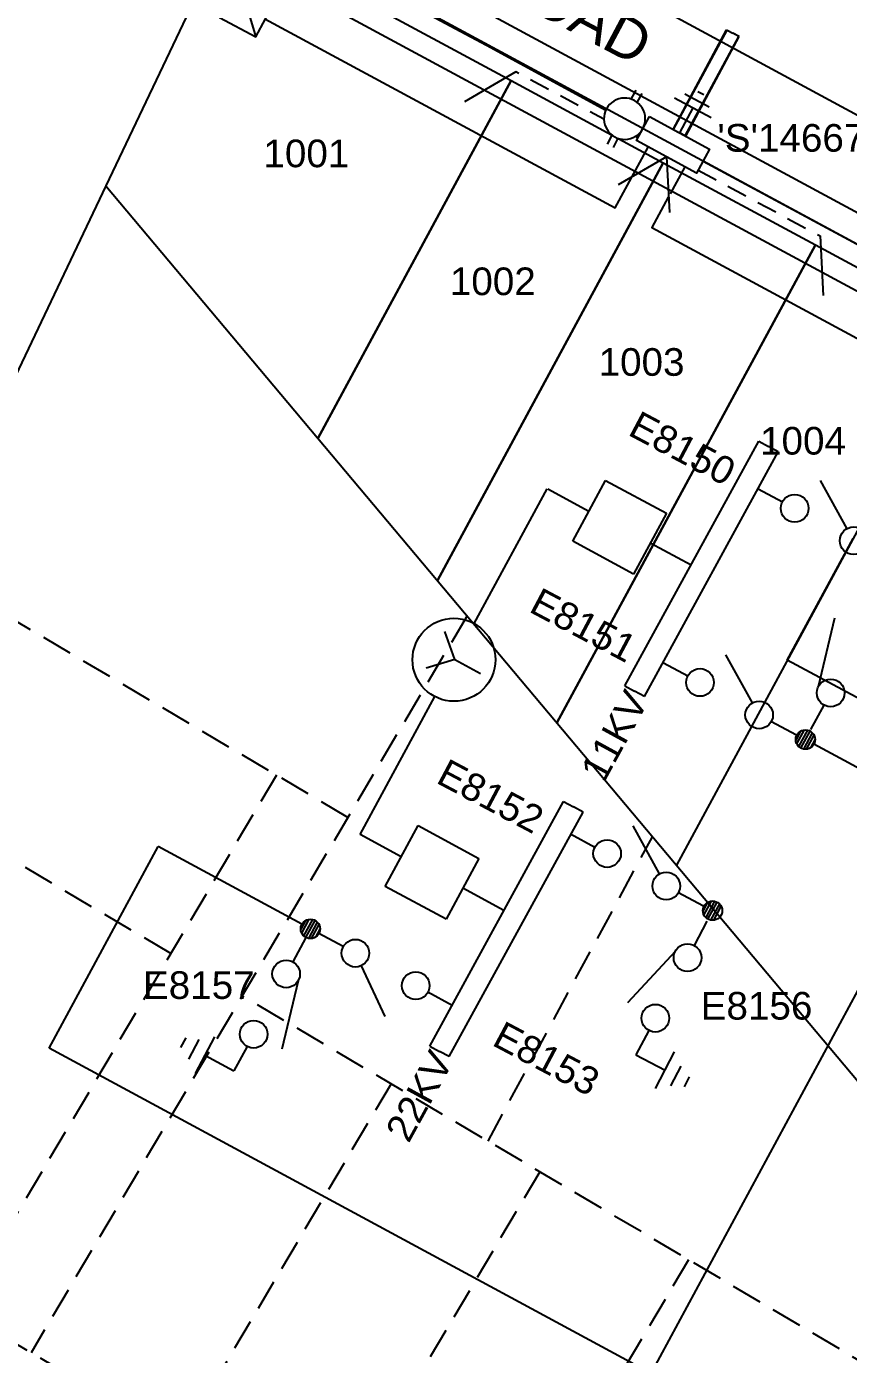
# Model space of a CAD drawing. Header units: metres. Extents: x 303507 to 304452, y 6274483 to 6275961.
# Drawn here: x 303586.5 to 303645.9, y 6275108 to 6275204.1 of the extents above; entities that cross this region are included whole.
import ezdxf
from ezdxf.enums import TextEntityAlignment as Align

# ---------------------------------------------------------------- set-up
doc = ezdxf.new("R2010")
doc.units = ezdxf.units.M
doc.header["$LTSCALE"] = 0.7
for name, pattern in [('Cable Exist UG', [8.2, 4, -1.2, 1.8, -1.2]), ('Dash', [5, 3, -2]), ('DASHED', [19.05, 12.7, -6.35])]:
    doc.linetypes.add(name, pattern=pattern)
doc.layers.get('0').update_dxf_attribs({"color": 6})
for name, color, linetype in [('_User Miscellaneous10', 8, 'Continuous'), ('_User Miscellaneous11', 7, 'Continuous'), ('_User Miscellaneous4', 7, 'Continuous'), ('_User Miscellaneous7', 150, 'Continuous'), ('_User Miscellaneous8', 7, 'Continuous'), ('_User Miscellaneous9', 8, 'Continuous'), ('Cadastre Developer_SP_NEW', 4, 'Continuous'), ('Cadastre Roads_SP_NEW', 8, 'Continuous'), ('Duct_SP_NEW', 2, 'Continuous'), ('Equip_HV_NEW', 2, 'Continuous'), ('Equip_LV_NEW', 5, 'Continuous'), ('Mains_HV_NEW_U72', 2, 'Continuous'), ('Mains_LV_NEW_R6', 2, 'Continuous'), ('Mains_LV_NEW_T84', 2, 'Continuous'), ('Services_SP_NEW_UG', 2, 'Continuous'), ('Sub_HV_NEW', 2, 'Continuous'), ('SupportsUG_SP_LV_NEW', 2, 'Continuous'), ('SupportsUG_SP_LV_SL_NEW', 2, 'Continuous'), ('Trench_SP_NEW', 2, 'Continuous')]:
    doc.layers.add(name, color=color, linetype=linetype)
doc.layers.add('_User Miscellaneous5', color=7, linetype='Continuous', lineweight=35)
doc.styles.add('ARIAL', font='arial.ttf', dxfattribs={"height": 2})
doc.styles.add('ARIAL 3.0', font='arial.ttf', dxfattribs={"height": 3})
doc.styles.add('POLE_LABEL', font='arial.ttf')
doc.styles.get("Standard").update_dxf_attribs({"font": 'arial.ttf'})
doc.styles.add('style1', font='iso3098b.shx')
doc.linetypes.add('Cable New UG', pattern='A,8,-1,["x",style1,S=3.5,R=0,X=0.35,Y=-1],-3.5', length=12.5)
doc.linetypes.add('Cable Z', pattern='A,8,-1,["Z",Standard,S=2.5,R=0,X=0.35,Y=-1.25],-3.5', length=12.5)
doc.linetypes.add('IE Trench HV', pattern='A,8,-2,["/",style1,S=2.5,R=0,X=0.1,Y=-1],-4.5', length=14.5)

# ---------------------------------------------------------------- blocks, each defined once
blk = doc.blocks.new('*U107')
at = {"layer": '_User Miscellaneous7', "lineweight": -3}
for points in [[(0, -3.03), (0, -1.58)], [(-1.485, -3.03), (1.5, -6.015)]]:
    blk.add_lwpolyline(points, dxfattribs=at)
blk.add_lwpolyline([(-1.485, -6), (1.485, -6), (1.485, -3.03), (-1.485, -3.03)], close=True, dxfattribs=at)
blk.add_circle((0, -1.08), 0.5, dxfattribs=at)
at = {"layer": '_User Miscellaneous8', "color": 2, "lineweight": -3}
blk.add_lwpolyline([(-1.485, 0), (1.485, 0), (1.485, 2.97), (-1.485, 2.97)], close=True, dxfattribs=at)
blk.add_lwpolyline([(-1.485, 2.97), (1.5, -0.015)], dxfattribs=at)
at = {"style": 'POLE_LABEL', "flags": 9}
blk.add_attdef('STRUCTURE_PLANT_NUMBER', text='', height=0.2, dxfattribs=at).set_placement((1.641, 1.727), align=Align.MIDDLE_LEFT)
for tag, flags, p in [('STREET_CODE', 9, (1.641, 1.485)), ('OWNED_BY', 9, (1.641, 1.085)), ('OPERATED_BY', 9, (1.641, 0.885)), ('COLUMN_TYPE', 9, (1.641, 1.285)), ('STATE', 9, (1.641, 0.485)), ('USAGE', 9, (1.641, 0.285)), ('MAINTAINED_BY', 9, (1.641, 0.685)), ('LEGEND', 9, (1.641, 0.085)), ('SUBURB', 9, (1.641, -0.315)), ('STREETNAME', 9, (1.641, -0.515)), ('PARENT', 9, (1.641, -0.115)), ('LOCATION', 9, (1.641, -0.715)), ('NOTES', 9, (1.641, -0.915)), ('Z', 1, (1.641, -1.315)), ('LABEL_ALIGNMENT', 9, (1.641, -1.115))]:
    blk.add_attdef(tag, text='', height=0.2, dxfattribs=dict(flags=flags)).set_placement(p, align=Align.MIDDLE_LEFT)
at = {"layer": '_User Miscellaneous5', "style": 'ARIAL', "flags": 8}
blk.add_attdef('ASSET_NUM', text='', height=2, dxfattribs=at).set_placement((2, 3.485), align=Align.MIDDLE_LEFT)
blk = doc.blocks.new('*U86')
at = {"lineweight": -3}
blk.add_lwpolyline([(-2.475, 2.49), (2.475, 2.49), (2.475, 0.51), (-2.475, 0.51)], close=True, dxfattribs=at)
for tag, flags, p in [('STREET_CODE', 9, (1.5, 3.5)), ('OWNED_BY', 9, (1.5, 3.3)), ('OPERATED_BY', 9, (1.5, 3.1)), ('MAINTAINED_BY', 9, (1.5, 2.9)), ('STATE', 9, (1.5, 2.7)), ('SUPPORT_TYPE', 9, (1.5, 2.5)), ('USAGE', 9, (1.5, 2.3)), ('LEGEND', 9, (1.5, 2.1)), ('PARENT', 9, (1.5, 1.9)), ('Z', 1, (1.5, 0.9)), ('SUBURB', 9, (1.5, 1.7)), ('STREETNAME', 9, (1.5, 1.5)), ('LOCATION', 9, (1.5, 1.3)), ('NOTES', 9, (1.5, 1.1))]:
    blk.add_attdef(tag, text='', height=0.2, dxfattribs=dict(flags=flags)).set_placement(p, align=Align.MIDDLE_LEFT)
at = {"layer": '_User Miscellaneous4', "style": 'ARIAL', "flags": 8}
blk.add_attdef('ASSET_NUM', text='', height=2, dxfattribs=at).set_placement((2, 5.5), align=Align.MIDDLE_LEFT)
blk = doc.blocks.new('A$C1B2C29DD')
at = {"layer": 'Services_SP_NEW_UG', "color": 2, "flags": 128}
for points in [[(0, 0), (-2.1, 3.444)], [(0, 0), (2.1, 3.444)]]:
    blk.add_lwpolyline(points, dxfattribs=at)
blk = doc.blocks.new('*U123')
at = {"layer": 'Services_SP_NEW_UG', "color": 2, "flags": 128}
blk.add_lwpolyline([(12.498, -0.75), (14.744, 2.934)], dxfattribs=at)
at = {"layer": 'Services_SP_NEW_UG', "color": 2, "linetype": 'Dash', "ltscale": 0.7, "flags": 128}
blk.add_lwpolyline([(2.473, -0.75), (12.498, -0.75)], dxfattribs=at)
blk = doc.blocks.new('*U68')
at = {"layer": 'Services_SP_NEW_UG', "color": 2, "flags": 128}
blk.add_lwpolyline([(-12.498, -0.75), (-14.744, 2.934)], dxfattribs=at)
at = {"layer": 'Services_SP_NEW_UG', "color": 2, "linetype": 'Dash', "ltscale": 0.7, "flags": 128}
blk.add_lwpolyline([(-2.473, -0.75), (-12.498, -0.75)], dxfattribs=at)
blk = doc.blocks.new('Earth')
for p, q in [((0, -2.044), (0, 0)), ((-1.5, -2.044), (1.5, -2.044)), ((-1, -2.644), (1, -2.644)), ((-0.25, -3.244), (0.25, -3.244))]:
    blk.add_line(p, q)
blk = doc.blocks.new('*U173')
blk.add_wipeout([(-1.168, -0.568), (-1.275, -0.722), (-1.363, -0.888), (-1.429, -1.064), (-1.472, -1.246), (-1.492, -1.433), (-1.489, -1.62), (-1.462, -1.806), (-1.412, -1.987), (-1.34, -2.16), (-1.247, -2.323), (-1.134, -2.473), (-1.003, -2.607), (-0.857, -2.724), (-0.696, -2.822), (-0.525, -2.899), (-0.346, -2.953), (-0.161, -2.985), (0.026, -2.994), (0.213, -2.979), (0.397, -2.94), (0.574, -2.879), (0.743, -2.796), (0.899, -2.693), (1.042, -2.571), (1.168, -2.432), (1.275, -2.278), (1.363, -2.112), (1.429, -1.936), (1.472, -1.754), (1.492, -1.567), (1.489, -1.38), (1.462, -1.194), (1.412, -1.013), (1.34, -0.84), (1.247, -0.677), (1.134, -0.527), (1.003, -0.393), (0.857, -0.276), (0.696, -0.178), (0.525, -0.101), (0.346, -0.047), (0.161, -0.015), (-0.026, -0.006), (-0.213, -0.021), (-0.397, -0.06), (-0.574, -0.121), (-0.743, -0.204), (-0.899, -0.307), (-1.042, -0.429)])
for p, q in [((-1.473, -1.251), (-2.22, -1.251)), ((-1.473, -1.749), (-2.22, -1.749)), ((1.473, -1.251), (2.22, -1.251)), ((1.473, -1.749), (2.22, -1.749))]:
    blk.add_line(p, q)
blk.add_lwpolyline([(1.494, -1.5, 1), (-1.494, -1.5, 1)], format="xyb", close=True)
for tag, p, flags in [('Z', (0, 0), 1), ('ORIENTATION', (0, 0), 9), ('USAGE', (0, -0.2), 9), ('NOTES', (0, -0.4), 9)]:
    blk.add_attdef(tag, p, '', height=0.2, dxfattribs=dict(flags=flags))
blk = doc.blocks.new('*U239')
at = {"layer": 'Sub_HV_NEW'}
for p, q in [((-1.6, 0), (-1.6, 20.169)), ((-1.6, 20.169), (-0.8, 20.169)), ((0, 20.169), (-0.8, 20.169)), ((0, 0), (0, 20.169)), ((-1.6, 0), (-0.8, 0)), ((0, 0), (-0.8, 0))]:
    blk.add_line(p, q, dxfattribs=at)
at = {"layer": 'Sub_HV_NEW', "style": 'ARIAL'}
blk.add_attdef('SWGTYPE', (0.192, 15.735), '', height=2, rotation=89.98256, dxfattribs=at)
blk.add_attdef('SUBTYPE', text='', height=2, rotation=89.98256, dxfattribs=at).set_placement((0.464, -0.121), align=Align.RIGHT)

msp = doc.modelspace()

# ---------------------------------------------------------------- linework, layer by layer
at = {"layer": '_User Miscellaneous10', "linetype": 'DASHED', "ltscale": 0.25}
for p, q in [((303609.716, 6275146.898), (303578.212, 6275165.534)), ((303618.337, 6275161.472), (303586.804, 6275108.167)), ((303596.914, 6275137.043), (303571.545, 6275152.05)), ((303604.551, 6275149.953), (303581.64, 6275111.222)), ((303619.854, 6275123.473), (303631.743, 6275145.5)), ((303648.135, 6275106.742), (303602.078, 6275133.988)), ((303612.837, 6275127.623), (303597.563, 6275101.803)), ((303629.572, 6275082.868), (303558.213, 6275125.081)), ((303623.595, 6275121.259), (303608.321, 6275095.439)), ((303634.354, 6275114.895), (303619.08, 6275089.074))]:
    msp.add_line(p, q, dxfattribs=at)
at = {"layer": '_User Miscellaneous11'}
for p, q in [((303633.278, 6275196.662), (303637.139, 6275203.864)), ((303637.139, 6275203.864), (303637.562, 6275203.637)), ((303634.124, 6275196.208), (303637.985, 6275203.41)), ((303637.985, 6275203.41), (303637.562, 6275203.637)), ((303633.278, 6275196.662), (303633.701, 6275196.435)), ((303634.124, 6275196.208), (303633.701, 6275196.435))]:
    msp.add_line(p, q, dxfattribs=at)
at = {"layer": '_User Miscellaneous9', "flags": 128}
msp.add_lwpolyline([(303571.198, 6275215.025), (303571.616, 6275217.154, -0.505637), (303585.454, 6275223.684), (303679.065, 6275173.104, -0.414214), (303682.098, 6275162.941), (303671.622, 6275143.552)], format="xyb", dxfattribs=at)
at = {"layer": 'Cadastre Developer_SP_NEW'}
for p, q in [((303621.534, 6275200.211), (303607.547, 6275174.324)), ((303607.547, 6275174.324), (303621.534, 6275200.211)), ((303632.532, 6275194.269), (303616.192, 6275164.028)), ((303616.192, 6275164.028), (303632.532, 6275194.269)), ((303643.529, 6275188.327), (303624.836, 6275153.731)), ((303624.836, 6275153.731), (303643.529, 6275188.327)), ((303654.526, 6275182.385), (303633.481, 6275143.434)), ((303641.501, 6275158.279), (303646.255, 6275167.076)), ((303667.895, 6275144.017), (303641.501, 6275158.279))]:
    msp.add_line(p, q, dxfattribs=at)
at = {"layer": 'Cadastre Roads_SP_NEW', "color": 4}
for p, q in [((303630.319, 6275272.739), (303592.206, 6275192.598)), ((303604.601, 6275209.36), (303621.534, 6275200.211)), ((303621.534, 6275200.211), (303632.532, 6275194.269)), ((303632.532, 6275194.269), (303643.529, 6275188.327)), ((303592.206, 6275192.598), (303559.008, 6275122.79)), ((303592.206, 6275192.598), (303847.518, 6274888.461)), ((303643.529, 6275188.327), (303654.526, 6275182.385))]:
    msp.add_line(p, q, dxfattribs=at)
at = {"layer": 'Cadastre Roads_SP_NEW', "linetype": 'Continuous', "ltscale": 0.35, "flags": 128}
msp.add_lwpolyline([(303581.963, 6275232.667), (303898.902, 6275061.263), (303911.489, 6275065.945)], dxfattribs=at)
at = {"layer": 'Duct_SP_NEW'}
for p, q in [((303633.243, 6275196.681), (303637.104, 6275203.883)), ((303637.104, 6275203.883), (303637.562, 6275203.637)), ((303634.159, 6275196.189), (303638.021, 6275203.391)), ((303638.021, 6275203.391), (303637.562, 6275203.637)), ((303633.243, 6275196.681), (303633.701, 6275196.435)), ((303634.159, 6275196.189), (303633.701, 6275196.435))]:
    msp.add_line(p, q, dxfattribs=at)
at = {"layer": 'Equip_HV_NEW', "linetype": 'Continuous'}
for p, q in [((303625.979, 6275166.886), (303628.355, 6275171.285)), ((303628.355, 6275171.285), (303632.754, 6275168.908)), ((303645.819, 6275167.79), (303643.901, 6275171.264)), ((303618.861, 6275160.921), (303624.124, 6275170.662)), ((303627.139, 6275169.034), (303624.172, 6275170.637)), ((303639.383, 6275170.68), (303641.146, 6275169.736)), ((303632.754, 6275168.908), (303630.377, 6275164.509)), ((303630.377, 6275164.509), (303625.979, 6275166.886)), ((303634.554, 6275165.144), (303631.587, 6275166.747)), ((303643.754, 6275156.381), (303644.934, 6275161.328)), ((303617.453, 6275158.324), (303616.735, 6275160.361)), ((303617.453, 6275158.324), (303615.391, 6275157.691)), ((303617.453, 6275158.324), (303619.311, 6275157.321)), ((303632.543, 6275158.078), (303634.306, 6275157.134)), ((303638.979, 6275155.188), (303637.061, 6275158.662)), ((303610.613, 6275145.656), (303616.009, 6275155.643)), ((303643.208, 6275153.265), (303644.158, 6275155.025)), ((303640.344, 6275153.841), (303642.107, 6275152.897)), ((303642.455, 6275153.133), (303642.112, 6275152.492)), ((303642.188, 6275152.211), (303642.731, 6275153.226)), ((303642.953, 6275153.216), (303642.319, 6275152.032)), ((303642.482, 6275151.912), (303643.143, 6275153.147)), ((303643.305, 6275153.026), (303642.672, 6275151.844)), ((303642.894, 6275151.835), (303643.435, 6275152.846)), ((303643.51, 6275152.561), (303643.172, 6275151.931)), ((303612.42, 6275141.905), (303614.797, 6275146.304)), ((303614.797, 6275146.304), (303619.196, 6275143.927)), ((303632.26, 6275142.81), (303630.342, 6275146.283)), ((303613.58, 6275144.053), (303610.613, 6275145.656)), ((303625.825, 6275145.699), (303627.588, 6275144.755)), ((303619.196, 6275143.927), (303616.819, 6275139.529)), ((303616.819, 6275139.529), (303612.42, 6275141.905)), ((303620.995, 6275140.163), (303618.028, 6275141.767)), ((303633.625, 6275141.462), (303635.388, 6275140.518)), ((303635.736, 6275140.755), (303635.393, 6275140.114)), ((303635.469, 6275139.832), (303636.013, 6275140.847)), ((303636.234, 6275140.837), (303635.6, 6275139.653)), ((303635.763, 6275139.534), (303636.424, 6275140.768)), ((303636.586, 6275140.647), (303635.953, 6275139.466)), ((303636.176, 6275139.457), (303636.717, 6275140.467)), ((303606.385, 6275138.52), (303606.93, 6275139.528)), ((303607.152, 6275139.519), (303606.515, 6275138.339)), ((303606.652, 6275139.434), (303606.312, 6275138.804)), ((303606.677, 6275138.218), (303607.342, 6275139.45)), ((303607.505, 6275139.329), (303606.866, 6275138.148)), ((303607.088, 6275138.137), (303607.635, 6275139.15)), ((303607.71, 6275138.868), (303607.365, 6275138.229)), ((303609.387, 6275137.55), (303607.627, 6275138.5)), ((303635.691, 6275139.397), (303634.753, 6275137.631)), ((303606.676, 6275138.214), (303605.728, 6275136.453)), ((303633.401, 6275137.216), (303629.936, 6275133.492)), ((303612.42, 6275132.499), (303610.692, 6275136.169)), ((303604.968, 6275130.158), (303606.139, 6275135.107)), ((303617.268, 6275133.296), (303615.508, 6275134.246)), ((303597.998, 6275130.952), (303597.623, 6275130.246)), ((303598.95, 6275130.824), (303598.198, 6275129.412)), ((303600.074, 6275131.018), (303598.662, 6275128.371)), ((303631.475, 6275131.481), (303630.538, 6275129.714)), ((303602.426, 6275130.331), (303601.478, 6275128.57)), ((303631.958, 6275127.276), (303633.352, 6275129.932)), ((303599.368, 6275129.695), (303601.478, 6275128.57)), ((303630.538, 6275129.714), (303632.655, 6275128.604)), ((303633.081, 6275127.477), (303633.824, 6275128.894)), ((303634.063, 6275127.414), (303634.435, 6275128.122))]:
    msp.add_line(p, q, dxfattribs=at)
for centre, radius in [((303642.028, 6275169.264), 1), ((303646.302, 6275166.915), 1), ((303617.391, 6275158.305), 3), ((303635.188, 6275156.662), 1), ((303644.634, 6275155.905), 1), ((303639.462, 6275154.313), 1), ((303642.811, 6275152.53), 0.7), ((303628.469, 6275144.283), 1), ((303632.744, 6275141.934), 1), ((303636.092, 6275140.152), 0.7), ((303607.011, 6275138.833), 0.7), ((303610.266, 6275137.074), 1), ((303634.284, 6275136.747), 1), ((303605.254, 6275135.573), 1), ((303614.628, 6275134.722), 1), ((303631.959, 6275132.371), 1), ((303602.9, 6275131.211), 1)]:
    msp.add_circle(centre, radius, dxfattribs=at)
at = {"layer": 'Mains_HV_NEW_U72', "color": 2, "linetype": 'Cable New UG', "flags": 128}
for points in [[(303653.344, 6275146.839), (303643.427, 6275152.198)], [(303588.108, 6275130.197), (303595.992, 6275144.787)], [(303606.395, 6275139.166), (303595.992, 6275144.787)], [(303631.642, 6275106.674), (303648.57, 6275138.004)], [(303631.642, 6275106.674), (303588.108, 6275130.197)]]:
    msp.add_lwpolyline(points, dxfattribs=at)
at = {"layer": 'Mains_LV_NEW_R6', "color": 2, "linetype": 'Cable Z', "flags": 128}
for points in [[(303603.714, 6275204.677), (303629.061, 6275190.996), (303631.44, 6275195.405)], [(303634.08, 6275193.98), (303633.026, 6275192.027)], [(303632.891, 6275191.776), (303631.701, 6275189.571), (303651.074, 6275179.115)]]:
    msp.add_lwpolyline(points, dxfattribs=at)
at = {"layer": 'Mains_LV_NEW_T84', "color": 2, "linetype": 'Cable New UG', "flags": 128}
msp.add_lwpolyline([(303675.399, 6275154.096), (303680.426, 6275163.411), (303678.045, 6275171.376), (303656.53, 6275182.97), (303635.409, 6275194.388)], dxfattribs=at)
at = {"layer": 'Trench_SP_NEW', "linetype": 'IE Trench HV', "flags": 128}
for points in [[(303606.543, 6275209.832), (303631.053, 6275196.739)], [(303635.409, 6275194.388), (303653.924, 6275184.395)]]:
    msp.add_lwpolyline(points, dxfattribs=at)

# ---------------------------------------------------------------- block references
at = {"layer": 'Equip_HV_NEW', "linetype": 'Continuous'}
ref = msp.add_blockref('*U239', (303631.161, 6275155.651), dxfattribs=dict(at, rotation=331.3137826834447))
ref.add_attrib('SUBTYPE', '11KV', dxfattribs={"layer": 'Sub_HV_NEW', "height": 2, "rotation": 61.29634, "style": 'ARIAL'}).set_placement((303631.51, 6275155.322), align=Align.RIGHT)
ref = msp.add_blockref('*U239', (303617.045, 6275129.587), dxfattribs=dict(at, rotation=331.3137826834447))
ref.add_attrib('SUBTYPE', '22KV', dxfattribs={"layer": 'Sub_HV_NEW', "height": 2, "rotation": 61.29634, "style": 'ARIAL'}).set_placement((303617.394, 6275129.258), align=Align.RIGHT)
at = {"layer": 'Equip_LV_NEW', "lineweight": 0, "rotation": 151.6426605049666}
msp.add_blockref('Earth', (303633.701, 6275196.435), dxfattribs=at)
at = {"layer": 'Services_SP_NEW_UG'}
for name, p, rotation in [('*U123', (303632.516, 6275194.245), 151.6426605194898), ('*U68', (303632.52, 6275194.243), 151.6426605287611)]:
    msp.add_blockref(name, p, dxfattribs=dict(at, rotation=rotation))
at = {"layer": 'Services_SP_NEW_UG', "color": 2, "rotation": 151.6426604994585}
msp.add_blockref('A$C1B2C29DD', (303632.76, 6275194.693), dxfattribs=at)
at = {"layer": 'SupportsUG_SP_LV_SL_NEW', "ltscale": 0.5}
ref = msp.add_blockref('*U107', (303604.601, 6275209.36), dxfattribs=dict(at, rotation=331.6426605062582))
ref.add_attrib('ASSET_NUM_001', '932906', (303607.901, 6275210.491), dxfattribs={"layer": '_User Miscellaneous5', "height": 2, "style": 'ARIAL'})

# ---------------------------------------------------------------- texts
at = {"layer": 'Cadastre Developer_SP_NEW', "style": 'ARIAL'}
for s, p in [('1001', (303606.717, 6275193.942)), ('1002', (303620.2, 6275184.687)), ('1003', (303630.959, 6275178.851)), ('1004', (303642.635, 6275173.15))]:
    msp.add_text(s, height=2, dxfattribs=at).set_placement(p, align=Align.CENTER)
at = {"layer": 'Cadastre Roads_SP_NEW', "color": 3, "style": 'ARIAL 3.0'}
msp.add_text('ROAD', height=3, rotation=332, dxfattribs=at).set_placement((303619.922, 6275206.904))
at = {"layer": 'Equip_HV_NEW', "linetype": 'Continuous'}
for s, p in [('E8150', (303637.494, 6275171.715)), ('E8151', (303630.334, 6275158.923)), ('E8152', (303623.616, 6275146.544)), ('E8153', (303627.663, 6275127.56))]:
    msp.add_text(s, height=2, rotation=332.07565, dxfattribs=at).set_placement(p, align=Align.MIDDLE_RIGHT)
for s, p in [('E8157', (303594.898, 6275134.766)), ('E8156', (303635.234, 6275133.27))]:
    msp.add_text(s, height=2, dxfattribs=at).set_placement(p, align=Align.MIDDLE_LEFT)

# ---------------------------------------------------------------- next in the draw order: block references
at = {"layer": 'Equip_LV_NEW', "linetype": 'Cable Exist UG', "lineweight": 0, "ltscale": 0.5, "rotation": 241.6426605076817}
msp.add_blockref('*U173', (303631.053, 6275196.739), dxfattribs=at)

# ---------------------------------------------------------------- next in the draw order: linework, layer by layer
at = {"layer": 'Mains_HV_NEW_U72', "color": 2, "linetype": 'Cable New UG', "flags": 128}
for points in [[(303563.335, 6275232.718), (303602.367, 6275212.272), (303657.377, 6275182.549), (303678.661, 6275171.049), (303680.634, 6275164.438), (303663.759, 6275133.207)], [(303556.316, 6275215.971), (303558.852, 6275231.679), (303600.226, 6275210.02), (303655.954, 6275179.908), (303676.141, 6275169.001), (303677.404, 6275164.771), (303662.546, 6275137.273)]]:
    msp.add_lwpolyline(points, dxfattribs=at)
at = {"layer": 'Mains_LV_NEW_T84', "linetype": 'Cable New UG', "flags": 128}
msp.add_lwpolyline([(303628.368, 6275198.052), (303603.331, 6275211.73), (303560.372, 6275231.902)], dxfattribs=at)

# ---------------------------------------------------------------- next in the draw order: block references
at = {"layer": 'SupportsUG_SP_LV_NEW'}
ref = msp.add_blockref('*U86', (303632.518, 6275194.244), dxfattribs=dict(at, rotation=331.6426605044311))
ref.add_attrib('ASSET_NUM_001', "'S'146671", (303636.445, 6275195.067), dxfattribs={"layer": '_User Miscellaneous4', "height": 2, "style": 'ARIAL'})

doc.saveas('drawing.dxf')
